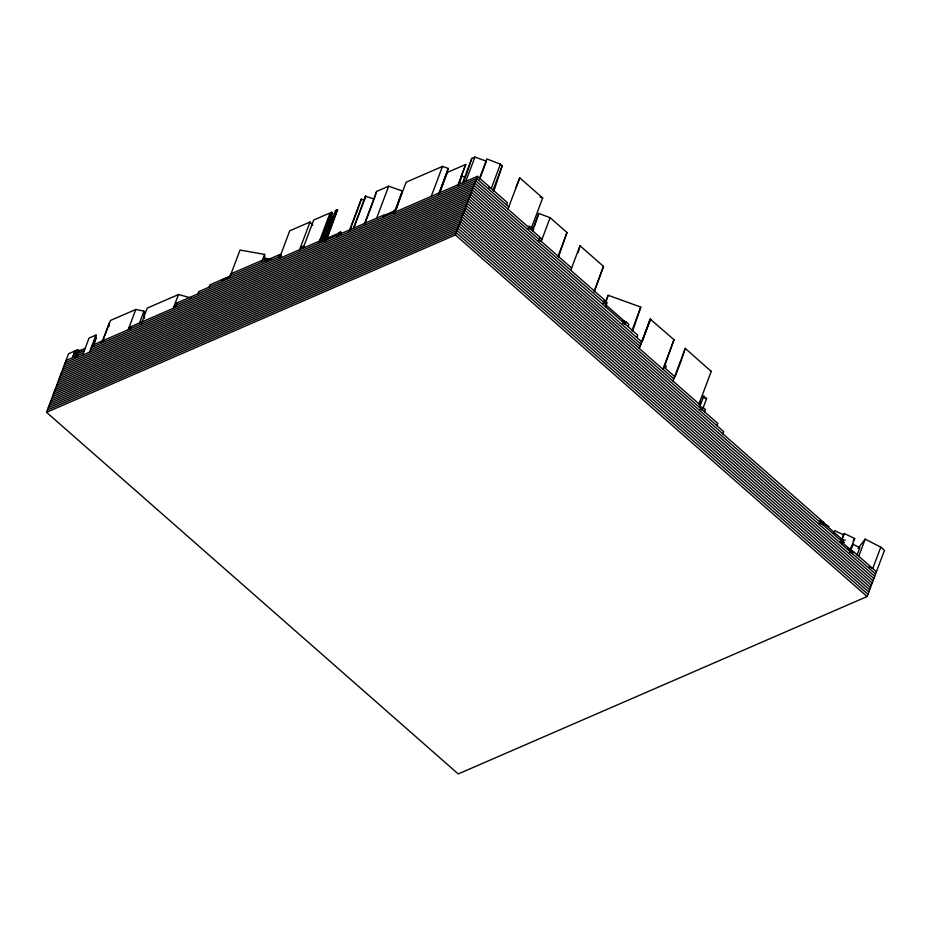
<?xml version="1.0" encoding="UTF-8"?>
<svg xmlns="http://www.w3.org/2000/svg" width="931" height="931" viewBox="0 0 931 931"><rect width="100%" height="100%" fill="white"/><g stroke="black" fill="none" stroke-linecap="round" stroke-linejoin="round"><path stroke-width="1.4" d="M82.603 355.188L89.039 338.069L95.986 335.055L95.765 339.559L93.286 346.146M142.047 321.858L147.214 308.114L178.484 294.545L191.053 297.932M78.646 351.243L77.564 354.769L78.646 351.243L85.152 348.427M578.116 252.627L579.99 245.749L603.486 266.382L594.269 291.869M459.192 184.466L461.706 176.11L464.441 177.053M479.197 179.218L486.82 158.945L500.413 164.147L502.228 165.753L493.744 191.425M396.525 208.812L402.343 191.03L388.692 186.177L376.636 191.402L374.146 199.071L365.534 196.22L364.23 200.212L361.24 199.153L349.218 231.156M359.122 205.6L361.24 199.153M681.655 359.25L685.263 348.403L711.237 371.411M699.006 403.938L711.284 371.271M699.809 401.831L699.402 404.287M466.536 174.097L471.784 158.421L474.926 157.06L486.436 161.226L480.338 177.449M534.301 226.757L538.77 213.432L550.14 217.714L566.979 232.517L558.484 257.026M605.883 301.83L608.118 295.255L640.784 307.09L632.731 330.773M642.576 340.839L650.199 319.065L673.997 339.71L664.711 365.802M703.184 397.688L703.731 396.106L706.606 398.619L702.37 409.884L700.089 409.268M394.86 212.163L406.125 182.197L442.493 166.416L448.276 168.453L439.351 193.439M858.091 548.289L865.19 539.165L880.796 547.137L884.45 550.349L867.087 596.538L458.227 773.94L46.55 412.317L68.568 353.733L77.285 349.951L81.451 350.615M75.178 350.917L72.56 357.667L75.097 350.906M77.285 349.951L74.748 356.713L77.517 357.155M89.551 352.174L95.986 335.055M92.786 345.482L95.753 337.581M92.809 345.913L95.788 338.011M102.538 340.862L109.148 323.29L109.264 326.071M102.852 340.746L110.475 320.462L135.798 309.476L143.968 311.129L144.468 318.297M128.175 329.76L135.798 309.476M130.317 328.829L131.166 326.583M139.382 323.29L143.968 311.129M141.582 323.941L142.431 321.684M173.317 308.289L178.484 294.545M176.564 303.11L175.726 306.45L176.564 303.11L326.909 237.871L337.499 209.708L327.212 238.231L324.907 238.743L335.497 210.581L337.499 209.708M197.954 293.824L198.803 291.578L280.161 256.269M209.126 287.085L209.975 284.839L279.614 254.617C282.966 253.535 281.092 258.504 278.765 256.875L279.614 254.617M229.922 276.926L240.023 250.043L264.567 254.407L265.044 258.713M271.561 258.934L266.231 258.539L231.307 273.691L228.805 278.148M262.042 261.122L264.567 254.407M266.231 258.539L265.393 260.796L268.047 260.994M279.312 258.527L289.727 230.807L310.023 222.009L312.746 225.36M280.359 257.131L281.209 254.885M299.607 249.717L310.023 222.009M303.122 248.193L313.7 220.03L331.622 212.256L332.565 213.374L322.976 238.86M321.975 241.548L321.032 240.419L331.622 212.256M328.911 225.267L330.424 221.241M325.059 237.649L332.623 217.528L331.145 215.771M326.222 237.638L325.117 241.49L326.432 237.079L321.905 238.208L322.824 239.29L319.927 239.93M338.907 232.669L337.092 236.253L338.907 232.669L340.432 232.005L341.444 232.517L340.595 234.775L339.582 234.263L340.432 232.005M349.672 230.888L358.691 206.891M353.501 228.223L365.534 196.22M353.71 228.211L365.802 196.104M364.615 223.405L376.636 191.402M364.615 224.406L373.645 200.409M376.659 218.168L388.692 186.177M383.095 217.272L383.944 215.014L174.167 306.031M395.71 209.906L394.185 210.569L393.348 212.827L394.488 213.257M394.825 211.023L402.343 191.03M431.228 196.383L442.493 166.416M438.478 194.509L448.276 168.453M439.816 192.659L447.439 172.375L465.756 164.426L457.808 185.362M458.285 185.211L461.706 176.11M462.637 182.755L471.784 158.421M463.557 182.162L466.094 175.4M465.779 181.394L474.926 157.06M46.55 412.317L455.41 234.926L477.428 176.331L507.407 202.667L506.557 204.925M500.413 164.147L491.265 188.493L488.787 187.538M493.081 190.087L502.228 165.753M507.954 209.149L519.731 177.821L542.68 197.977L530.903 229.305L528.226 228.293M532.835 229.201L538.77 213.432M532.951 231.109L533.8 228.851L529.076 226.035M550.14 217.714L541.237 241.373L538.712 240.431M558.088 256.176L566.979 232.517M570.761 270.304L579.99 245.749M594.257 290.949L603.486 266.382M605.65 301.83L608.118 295.255M65.182 362.753L474.042 185.35L606.558 301.749L605.709 304.006L603.079 303.064M605.592 306.893L607.07 302.947L603.707 301.376M622.211 320.473L626.144 321.963L625.306 324.209L622.676 323.22M628.006 326.583L628.856 324.337L626.144 321.963M631.881 330.784L640.784 307.09M636.897 337.394L637.735 335.137L472.354 189.854L63.494 367.256M650.199 319.065L639.108 348.59L650.711 319.252M662.907 369.223L673.997 339.71M665.409 368.432L666.259 366.186L664.594 364.719M672.973 381.082L685.263 348.403M675.068 376.939L681.213 360.6M699.495 407.371L703.731 396.106M704.546 411.805L705.395 409.559L703.208 407.638L700.938 407.01M716.986 425.723L717.824 423.465L467.269 203.377L58.409 380.779M722.852 433.869L723.69 431.623L466.419 205.635L57.559 383.025M56.71 385.283L465.57 207.881L823.737 522.489L822.888 524.747L819.105 522.826M833.722 533.347L834.735 530.647L843.474 534.848L844.324 533.533L854.693 538.514L850.62 549.325M841.95 538.909L843.474 534.848M842.299 538.944L844.324 533.533M841.717 544.286L843.195 540.341L823.516 523.059L819.745 521.139M850.329 549.767L849.479 552.013L852.552 553.805L853.401 551.548L847.908 548.417M850.69 550.628L853.04 544.367L859.837 547.591L857.009 555.109M858.65 556.563L865.19 539.165M880.796 547.137L872.754 568.55L869.147 566.711M460.857 177.251L465.756 164.426M515.902 187.876L519.731 177.821M850.678 547.928L853.04 544.367M853.133 540.806L854.693 538.514M337.72 234.565L338.698 233.227L325.35 239.023L325.745 239.802M231.307 273.691L228.828 276.996L221.089 280.359M300.457 247.471L303.971 245.947M383.723 215.573L393.976 211.128L395.128 211.558M129.025 327.503L477.428 176.331M92.088 345.413L476.579 178.589L508.803 206.891M84.302 350.684L75.597 354.455L78.367 354.897M91.238 347.67L475.741 180.847L542.086 239.127L539.561 238.173M66.031 360.495L83.453 352.942M90.4 349.928L474.891 183.093L571.611 268.058M64.332 364.999L473.192 187.608L606.442 304.646M62.645 369.514L471.505 192.112L641.645 341.828M61.795 371.76L470.655 194.358L640.796 344.086M60.946 374.018L469.806 196.616L639.958 346.332M60.096 376.264L468.956 198.873L673.823 378.824M59.258 378.521L468.118 201.119L700.345 405.113M55.872 387.54L464.732 210.138L842.555 542.028M55.022 389.786L463.882 212.384L875.559 574.008M54.173 392.044L463.033 214.642L874.709 576.266M53.323 394.29L462.183 216.9L873.86 578.512M52.473 396.548L461.334 219.146L873.01 580.769M51.636 398.805L460.496 221.403L872.172 583.027M50.786 401.052L459.646 223.661L871.323 585.273M49.937 403.309L458.797 225.907L870.473 587.531M49.087 405.567L457.947 228.165L869.624 589.788M48.249 407.813L457.109 230.411L868.786 592.035M47.4 410.071L456.26 232.669L867.936 594.292M100.548 341.852L103.83 340.688M321.055 240.454L325.966 239.232M335.497 210.581L337.802 210.069M332.565 213.374L329.667 214.014L319.077 242.176L321.009 241.757M841.077 539.247L845.313 540.201M840.228 541.505L844.464 542.459M704.325 398.002L706.606 398.619M603.928 300.818L606.558 301.749M394.185 210.569L395.338 211M540.003 196.976L542.68 197.977M623.305 321.532L625.935 322.522L606.221 305.205M819.955 520.58L823.737 522.489M850.108 550.326L853.192 552.118L842.346 542.587M822.876 522.64L828.986 526.574M663.745 366.977L674.672 376.566M853.401 551.548L876.408 571.762M455.41 234.926L867.087 596.538M325.594 239.325L325.571 238.452L324.744 241.583"/></g></svg>
